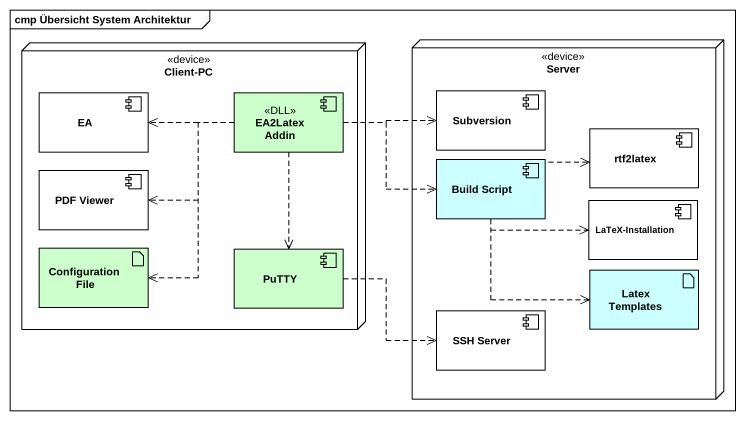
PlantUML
@startuml
mainframe cmp Übersicht System Architektur
node "Client-PC" as Client_PC <<device>> {
  component EA
  component "EA2Latex Addin" as EA2Latex_Addin <<DLL>> #CCFFCC
  component "PDF Viewer" as PDF_Viewer
  artifact "Configuration File" as Configuration_File #CCFFCC
  component PuTTY #CCFFCC
}
node Server <<device>> {
  component Subversion
  component rtf2latex
  component "Build Script" as Build_Script #CCFFFF
  component "LaTeX-Installation" as LaTeX_Installation
  artifact "Latex Templates" as Latex_Templates #CCFFFF
  component "SSH Server" as SSH_Server
}
EA2Latex_Addin .left.> EA
EA2Latex_Addin .right.> Subversion
EA2Latex_Addin .left.> PDF_Viewer
EA2Latex_Addin .right.> Build_Script
EA2Latex_Addin ..> Configuration_File
EA2Latex_Addin ..> PuTTY
Build_Script .right.> rtf2latex
Build_Script .right.> LaTeX_Installation
Build_Script ..> Latex_Templates
PuTTY .right.> SSH_Server
@enduml
